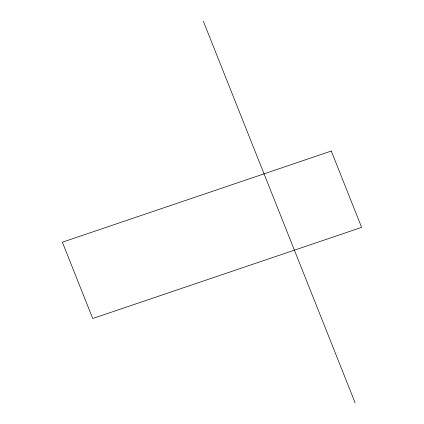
<?xml version="1.0" encoding="UTF-8"?>
<svg xmlns="http://www.w3.org/2000/svg" width="424" height="424" viewBox="0 0 424 424"><rect width="100%" height="100%" fill="white"/><g stroke="black" fill="none" stroke-linecap="round" stroke-linejoin="round"><path stroke-width="0.64" d="M203.34 21.2L355.111 402.8M331.276 151.055L62.37 242.189L92.724 318.509L361.63 227.375L331.276 151.055"/></g></svg>
